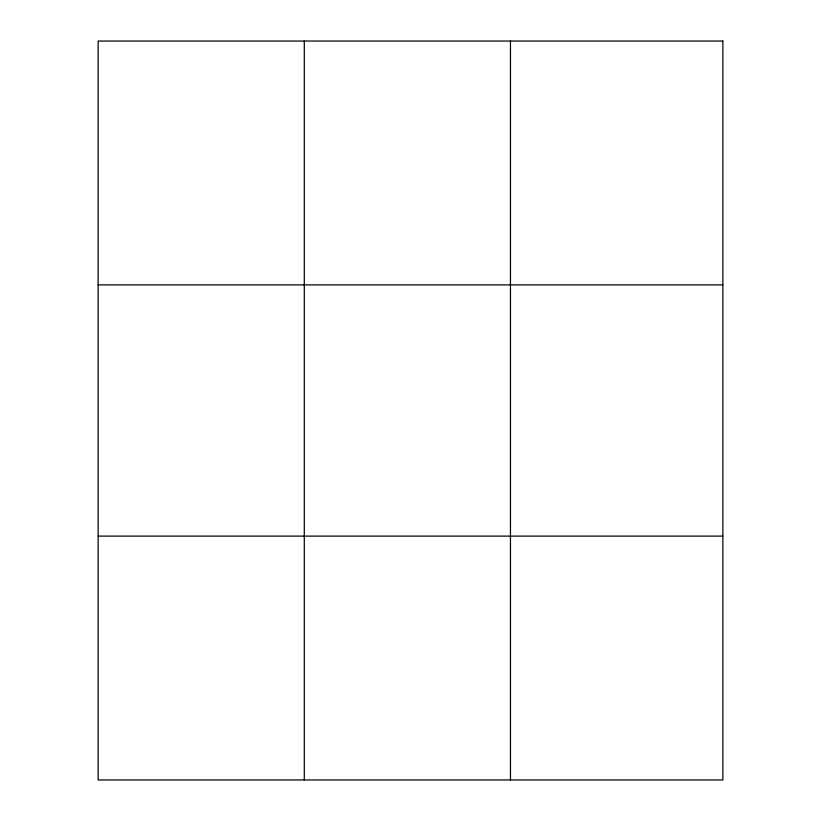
<?xml version="1.0" encoding="UTF-8"?>
<svg xmlns="http://www.w3.org/2000/svg" width="821" height="821" viewBox="0 0 821 821"><rect width="100%" height="100%" fill="white"/><g stroke="black" fill="none" stroke-linecap="round" stroke-linejoin="round"><path stroke-width="1.23" d="M304.293 779.95L304.293 41.05M510.457 779.95L510.457 41.05M98.14 284.887L722.86 284.887M98.14 536.113L722.86 536.113M722.86 41.05L722.86 779.95L98.14 779.95L98.14 41.05L722.86 41.05"/></g></svg>
